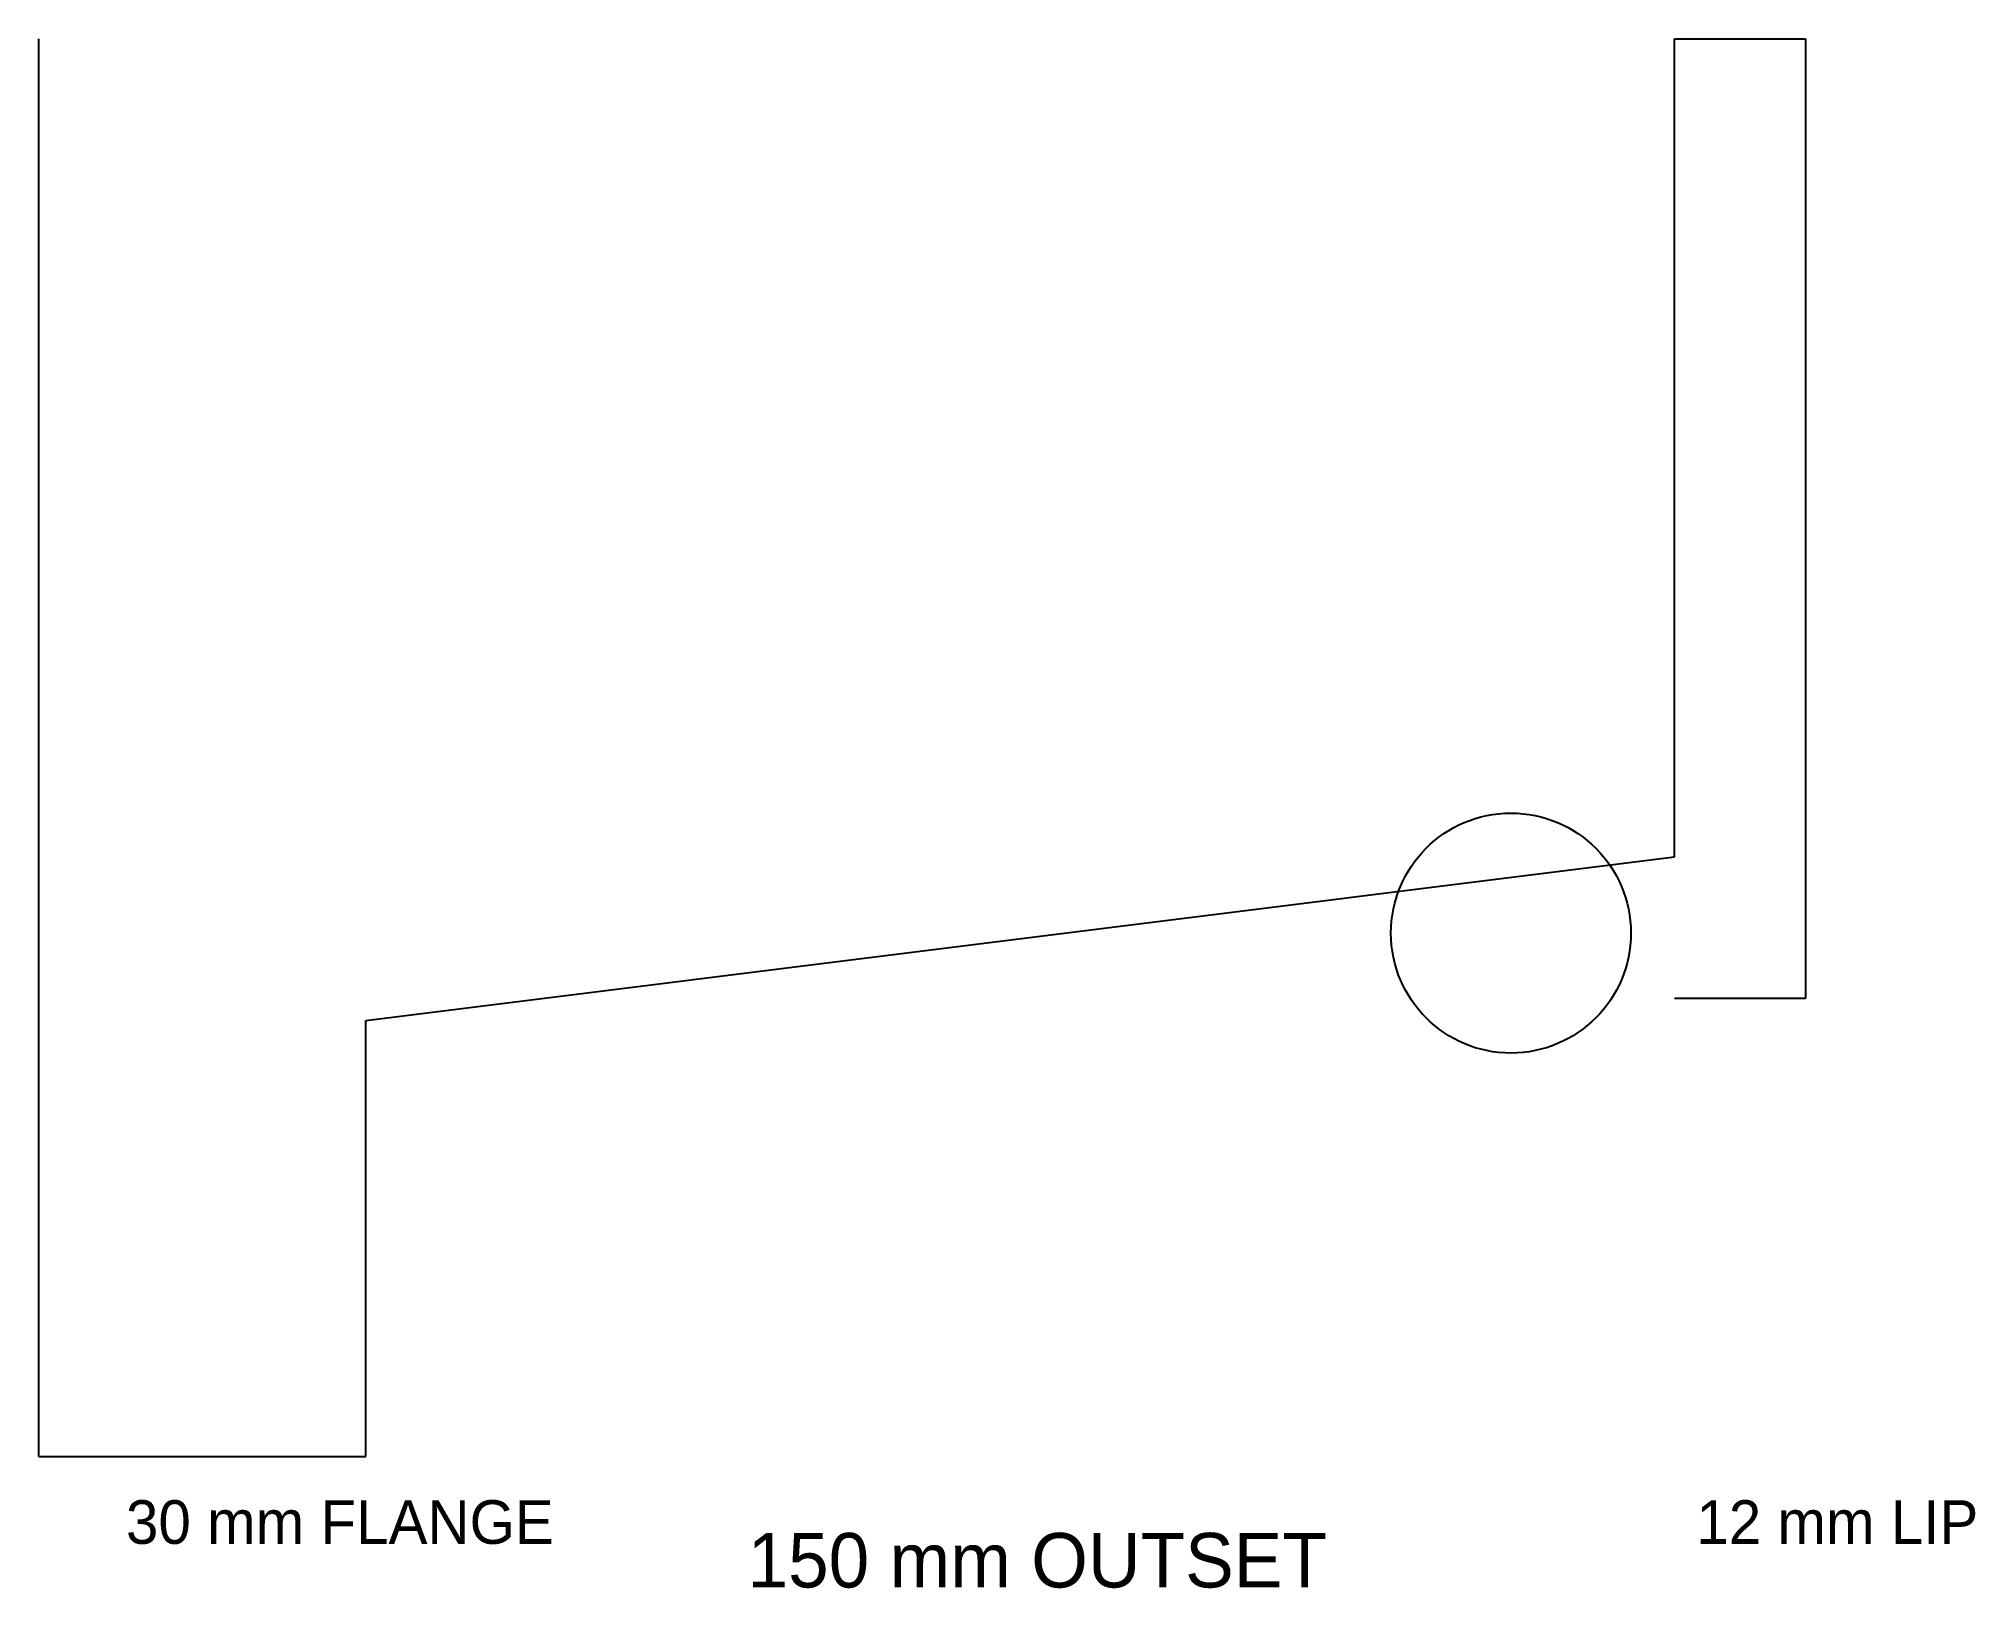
# Model space of a CAD drawing. Header units: millimetres. Extents: x 0 to 178, y -12 to 130.
import ezdxf

# ---------------------------------------------------------------- set-up
doc = ezdxf.new("R2010")
doc.units = ezdxf.units.MM
doc.layers.add('DIM', color=1, linetype='CONTINUOUS')
doc.layers.add('PROFILE', color=7, linetype='CONTINUOUS')

msp = doc.modelspace()

# ---------------------------------------------------------------- linework, layer by layer
at = {"layer": 'PROFILE'}
for p, q in [((0, 0), (0, 130)), ((150, 55), (150, 130)), ((150, 130), (162, 130)), ((162, 130), (162, 42)), ((30, 40), (150, 55)), ((162, 42), (150, 42)), ((30, 0), (30, 40)), ((0, 0), (30, 0))]:
    msp.add_line(p, q, dxfattribs=at)
msp.add_circle((135, 48), 11, dxfattribs=at)

# ---------------------------------------------------------------- texts
at = {"layer": 'DIM'}
for s, height, p in [('30 mm FLANGE', 4, (8, -8)), ('12 mm LIP', 4, (152, -8)), ('150 mm OUTSET', 5, (65, -12))]:
    msp.add_text(s, height=height, dxfattribs=at).set_placement(p)

doc.saveas('drawing.dxf')
